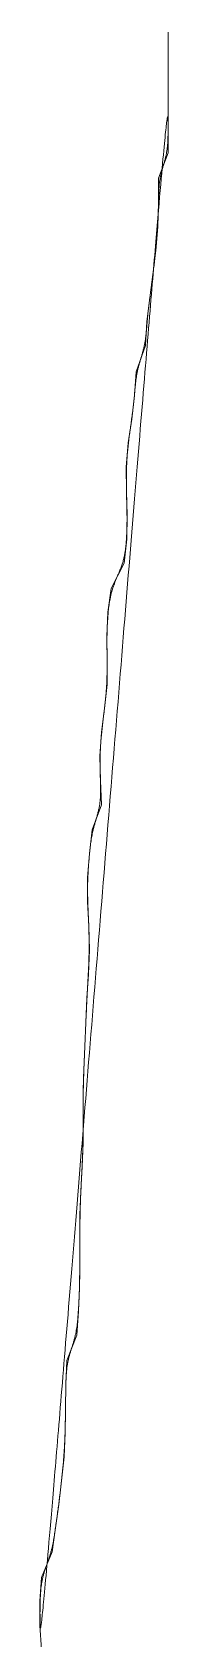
# Model space of a CAD drawing. Extents: x -2 to 147, y -16 to 271.
# Drawn here: x 31.358 to 31.475, y 214.926 to 216.392 of the extents above; entities that cross this region are included whole.
import ezdxf

# ---------------------------------------------------------------- set-up
doc = ezdxf.new("R2010")
doc.units = 0
doc.layers.add('Splines', color=1, linetype='CONTINUOUS', lineweight=15, true_color=0xff0000)
doc.layers.add('SubpixelContours', color=1, linetype='CONTINUOUS', lineweight=15, true_color=0xffffff)

msp = doc.modelspace()

# ---------------------------------------------------------------- linework, layer by layer
at = {"layer": 'Splines'}
msp.add_open_spline([(31.359, 214.9163), (31.3577, 214.9382), (31.3576, 214.9602), (31.359, 214.982), (31.3688, 215.0054), (31.3719, 215.0271), (31.3749, 215.0486), (31.3775, 215.0702), (31.3797, 215.092), (31.3808, 215.114), (31.3811, 215.136), (31.3813, 215.158), (31.3822, 215.1799), (31.3913, 215.2029), (31.3929, 215.2247), (31.394, 215.2466), (31.3943, 215.2685), (31.3942, 215.2905), (31.3943, 215.3125), (31.3951, 215.3345), (31.3963, 215.3565), (31.3972, 215.3784), (31.3972, 215.4004), (31.3971, 215.4225), (31.3978, 215.4444), (31.3988, 215.4664), (31.3997, 215.4883), (31.4007, 215.5103), (31.402, 215.5323), (31.4029, 215.5543), (31.4025, 215.5764), (31.4013, 215.5984), (31.4012, 215.6203), (31.403, 215.6422), (31.4055, 215.664), (31.4139, 215.6868), (31.413, 215.7089), (31.4125, 215.731), (31.414, 215.753), (31.4169, 215.7747), (31.4191, 215.7965), (31.4193, 215.8185), (31.4188, 215.8406), (31.4199, 215.8625), (31.4229, 215.884), (31.4348, 215.9073), (31.4372, 215.9289), (31.4376, 215.9508), (31.4368, 215.9729), (31.4367, 215.995), (31.4385, 216.0168), (31.4417, 216.0384), (31.4444, 216.06), (31.4457, 216.0818), (31.4544, 216.1056), (31.4557, 216.1275), (31.4582, 216.1491), (31.4612, 216.1706), (31.4639, 216.1923), (31.4656, 216.2141), (31.4664, 216.2361), (31.4664, 216.2582), (31.475, 216.2815), (31.475, 216.3035), (31.475, 216.3255), (31.475, 216.3475)], degree=3, knots=[0, 0.014493, 0.028986, 0.043478, 0.057971, 0.072464, 0.086957, 0.101449, 0.115942, 0.130435, 0.144928, 0.15942, 0.173913, 0.188406, 0.202899, 0.217391, 0.231884, 0.246377, 0.26087, 0.275362, 0.289855, 0.304348, 0.318841, 0.333333, 0.347826, 0.362319, 0.376812, 0.391304, 0.405797, 0.42029, 0.434783, 0.449275, 0.463768, 0.478261, 0.492754, 0.507246, 0.521739, 0.536232, 0.550725, 0.565217, 0.57971, 0.594203, 0.608696, 0.623188, 0.637681, 0.652174, 0.666667, 0.681159, 0.695652, 0.710145, 0.724638, 0.73913, 0.753623, 0.768116, 0.782609, 0.797101, 0.811594, 0.826087, 0.84058, 0.855072, 0.869565, 0.884058, 0.898551, 0.913043, 0.927536, 0.942029, 0.956522, 0.971015, 0.985507, 1], dxfattribs=at)
at = {"layer": 'SubpixelContours'}
for p, q in [((31.475, 216.3255), (31.475, 216.3475)), ((31.475, 216.3035), (31.475, 216.3255)), ((31.475, 216.2815), (31.475, 216.3035)), ((31.4664, 216.2582), (31.475, 216.2815)), ((31.4664, 216.2361), (31.4664, 216.2582)), ((31.4656, 216.2141), (31.4664, 216.2361)), ((31.4639, 216.1923), (31.4656, 216.2141)), ((31.4612, 216.1706), (31.4639, 216.1923)), ((31.4582, 216.1491), (31.4612, 216.1706)), ((31.4557, 216.1275), (31.4582, 216.1491)), ((31.4544, 216.1056), (31.4557, 216.1275)), ((31.4457, 216.0818), (31.4544, 216.1056)), ((31.4444, 216.06), (31.4457, 216.0818)), ((31.4417, 216.0384), (31.4444, 216.06)), ((31.4385, 216.0168), (31.4417, 216.0384)), ((31.4367, 215.995), (31.4385, 216.0168)), ((31.4368, 215.9729), (31.4367, 215.995)), ((31.4376, 215.9508), (31.4368, 215.9729)), ((31.4372, 215.9289), (31.4376, 215.9508)), ((31.4348, 215.9073), (31.4372, 215.9289)), ((31.4229, 215.884), (31.4348, 215.9073)), ((31.4199, 215.8625), (31.4229, 215.884)), ((31.4188, 215.8406), (31.4199, 215.8625)), ((31.4193, 215.8185), (31.4188, 215.8406)), ((31.4191, 215.7965), (31.4193, 215.8185)), ((31.4169, 215.7747), (31.4191, 215.7965)), ((31.414, 215.753), (31.4169, 215.7747)), ((31.4125, 215.731), (31.414, 215.753)), ((31.413, 215.7089), (31.4125, 215.731)), ((31.4139, 215.6868), (31.413, 215.7089)), ((31.4055, 215.664), (31.4139, 215.6868)), ((31.403, 215.6422), (31.4055, 215.664)), ((31.4012, 215.6203), (31.403, 215.6422)), ((31.4013, 215.5984), (31.4012, 215.6203)), ((31.4025, 215.5764), (31.4013, 215.5984)), ((31.4029, 215.5543), (31.4025, 215.5764)), ((31.402, 215.5323), (31.4029, 215.5543)), ((31.4007, 215.5103), (31.402, 215.5323)), ((31.3997, 215.4883), (31.4007, 215.5103)), ((31.3988, 215.4664), (31.3997, 215.4883)), ((31.3978, 215.4444), (31.3988, 215.4664)), ((31.3971, 215.4225), (31.3978, 215.4444)), ((31.3972, 215.4004), (31.3971, 215.4225)), ((31.3972, 215.3784), (31.3972, 215.4004)), ((31.3963, 215.3565), (31.3972, 215.3784)), ((31.3951, 215.3345), (31.3963, 215.3565)), ((31.3943, 215.3125), (31.3951, 215.3345)), ((31.3942, 215.2905), (31.3943, 215.3125)), ((31.3943, 215.2685), (31.3942, 215.2905)), ((31.394, 215.2466), (31.3943, 215.2685)), ((31.3929, 215.2247), (31.394, 215.2466)), ((31.3913, 215.2029), (31.3929, 215.2247)), ((31.3822, 215.1799), (31.3913, 215.2029)), ((31.3813, 215.158), (31.3822, 215.1799)), ((31.3811, 215.136), (31.3813, 215.158)), ((31.3808, 215.114), (31.3811, 215.136)), ((31.3797, 215.092), (31.3808, 215.114)), ((31.3775, 215.0702), (31.3797, 215.092)), ((31.3749, 215.0486), (31.3775, 215.0702)), ((31.3719, 215.0271), (31.3749, 215.0486)), ((31.3688, 215.0054), (31.3719, 215.0271)), ((31.359, 214.982), (31.3688, 215.0054)), ((31.3576, 214.9602), (31.359, 214.982)), ((31.3577, 214.9382), (31.3576, 214.9602)), ((31.359, 214.9163), (31.3577, 214.9382))]:
    msp.add_line(p, q, dxfattribs=at)

doc.saveas('drawing.dxf')
